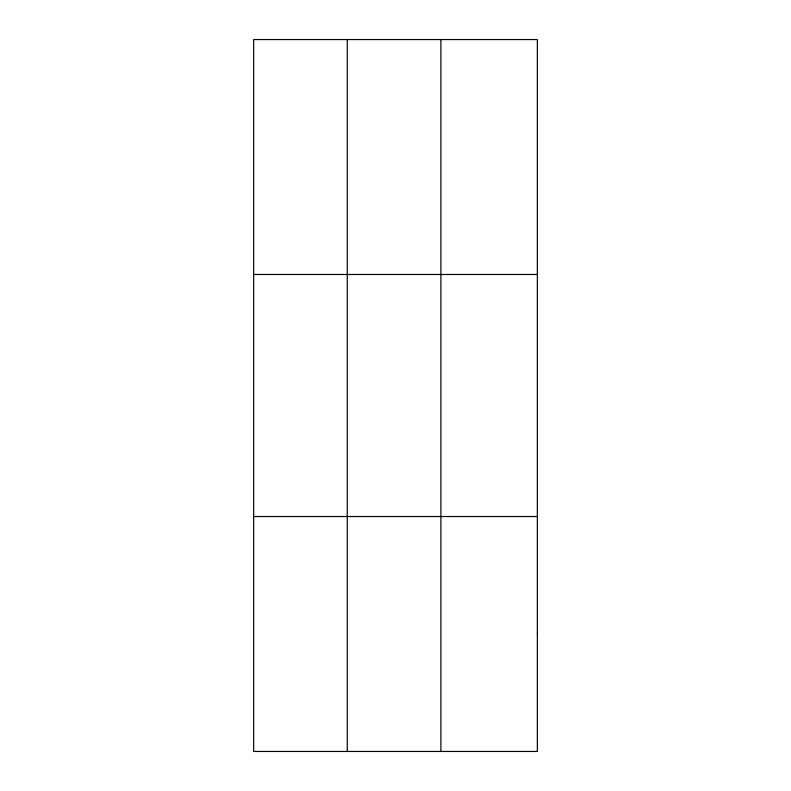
<?xml version="1.0" encoding="UTF-8"?>
<svg xmlns="http://www.w3.org/2000/svg" width="791" height="791" viewBox="0 0 791 791"><rect width="100%" height="100%" fill="white"/><g stroke="black" fill="none" stroke-linecap="round" stroke-linejoin="round"><path stroke-width="1.19" d="M347.269 39.55L347.269 751.45M440.894 39.55L440.894 751.45M253.654 274.477L537.346 274.477M253.654 516.523L537.346 516.523M537.346 633.987L537.346 751.45L253.654 751.45L253.654 39.55L537.346 39.55L537.346 633.987"/></g></svg>
